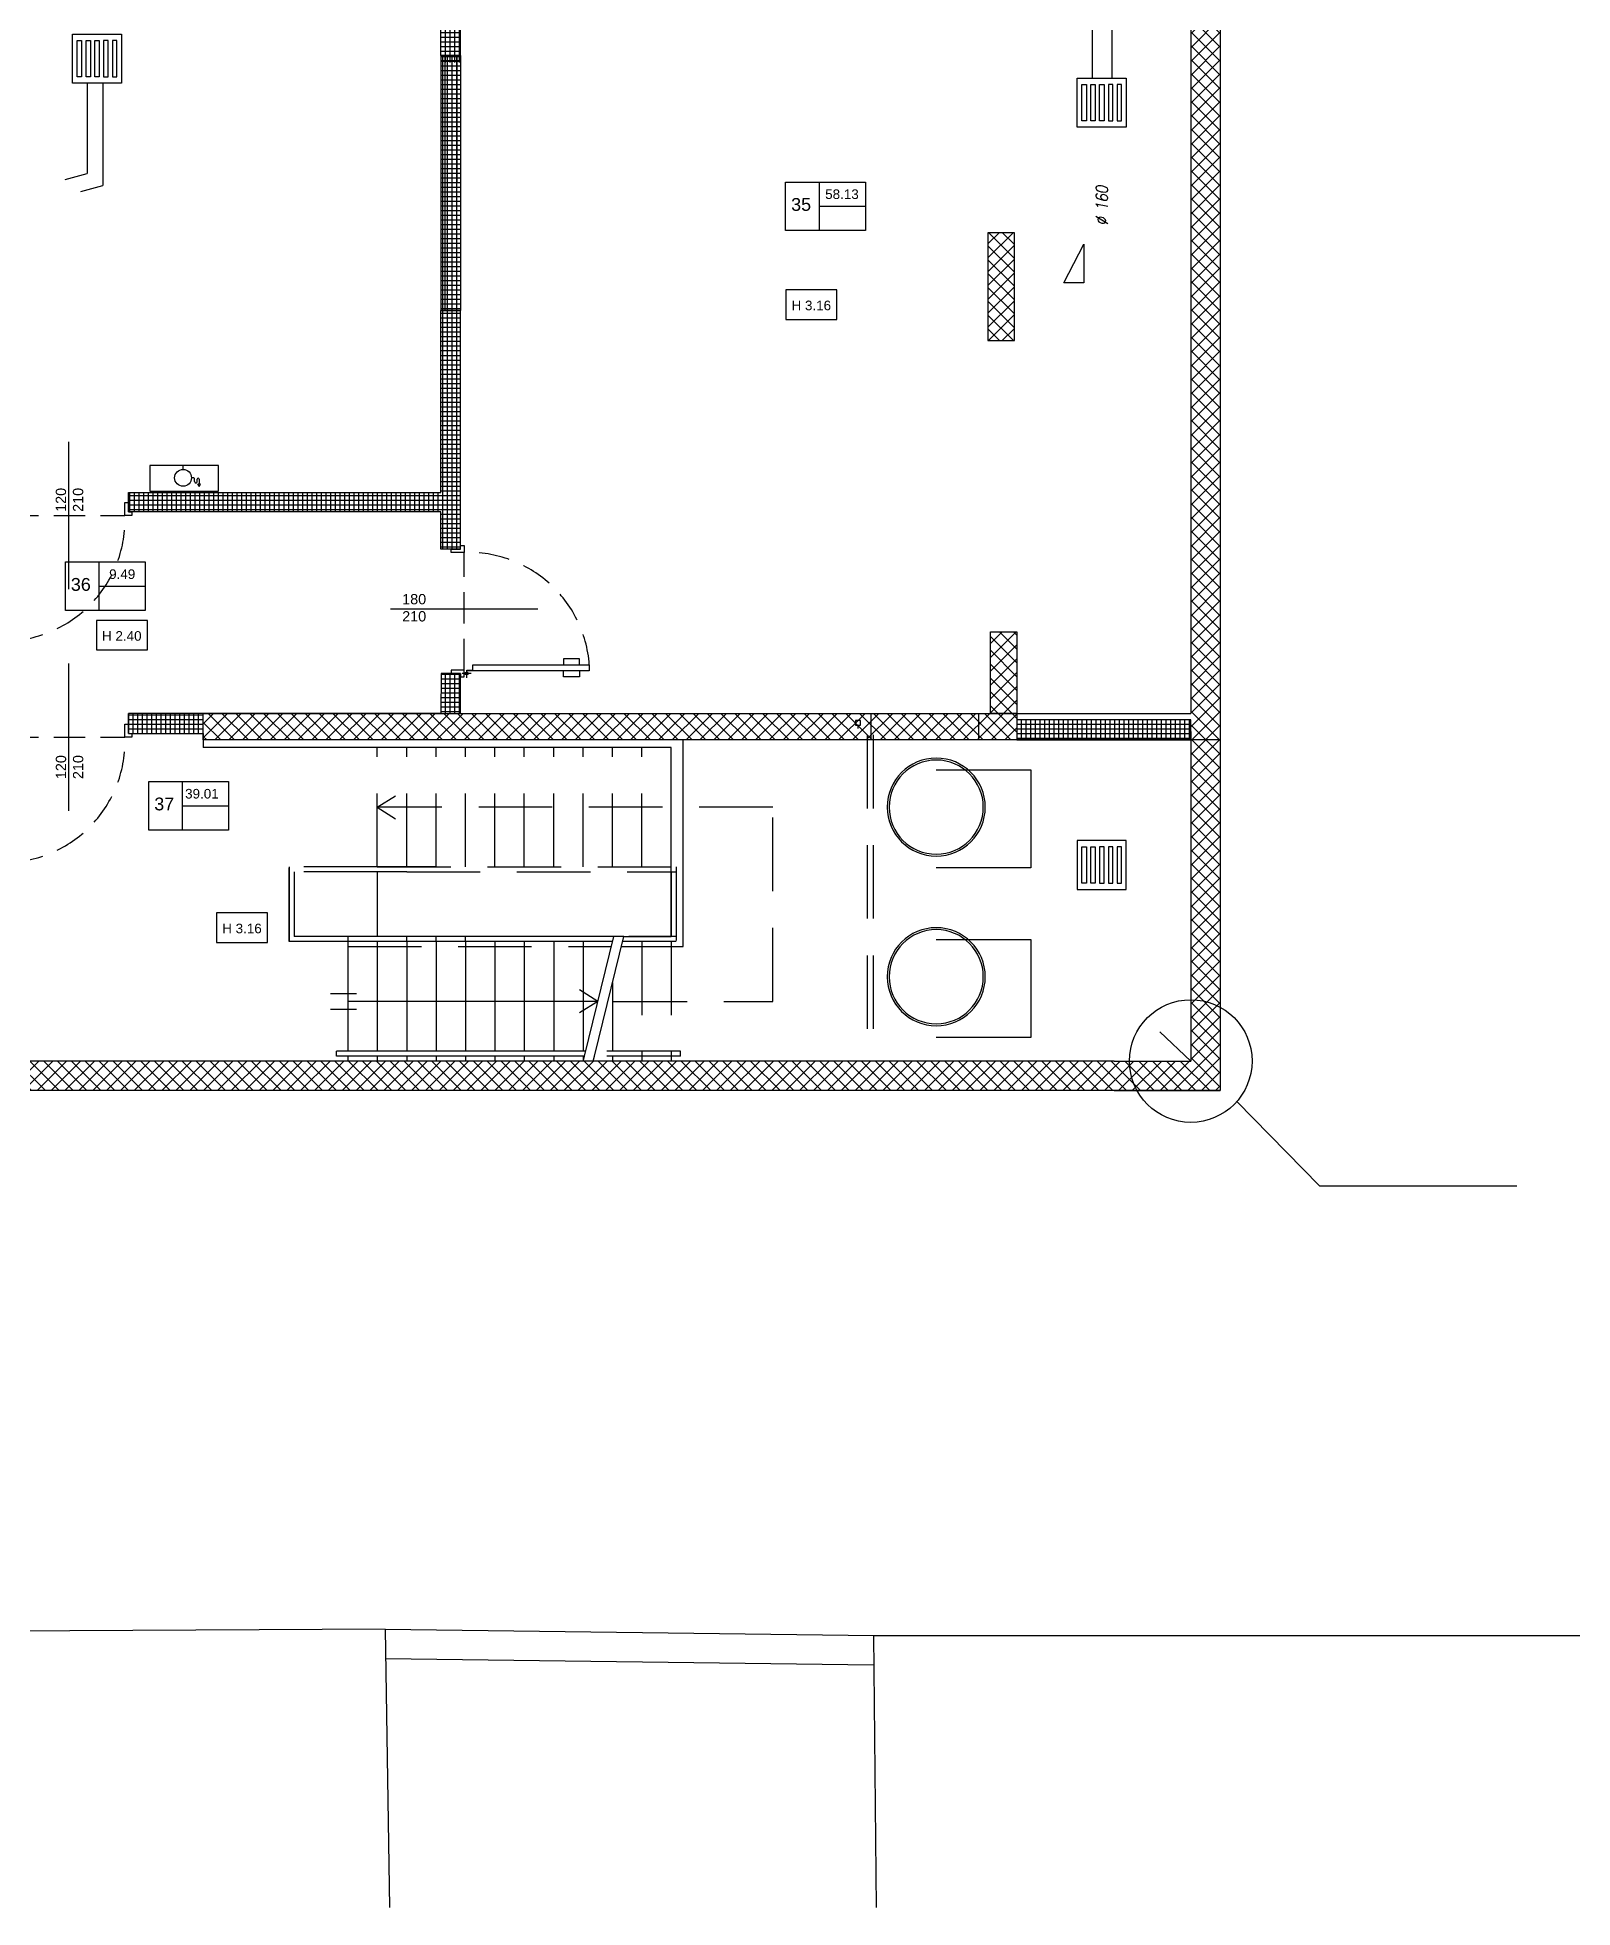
# Model space of a CAD drawing. Header units: millimetres. Extents: x 24747 to 137666, y -34589 to 43444.
# Drawn here: x 116662 to 118228, y 35857 to 37765 of the extents above; entities that cross this region are included whole.
import ezdxf

# ---------------------------------------------------------------- set-up
doc = ezdxf.new("R2010")
doc.units = ezdxf.units.MM
doc.header["$LTSCALE"] = 10
for name, pattern in [('ACAD_ISO02W100', [15, 12, -3]), ('CONTINOUS', [0]), ('DASHDOT', [25.4, 12.7, -6.35, 0, -6.35]), ('HIDDEN', [0.375, 0.25, -0.125]), ('HIDDEN2', [4.7625, 3.175, -1.5875])]:
    doc.linetypes.add(name, pattern=pattern)
doc.layers.add('EPC RETINI PIANO INTERRATO DEFINITIVO', color=4, linetype='Continuous', lineweight=0)
doc.layers.add('X_SCALE', color=1, linetype='Continuous', lineweight=25)
for name, color, linetype in [('Idranti', 8, 'Continuous'), ('MR_MURATURA REI 120', 41, 'Continuous'), ('MR_MURATURA REI 180', 150, 'Continuous'), ('X_LINEE SCARICO', 1, 'Continuous'), ('X_MURI', 3, 'Continuous'), ('X_Numerazione camere', 8, 'Continuous'), ('X_quote serramenti interni', 251, 'CONTINOUS'), ('X_rilievo', 8, 'Continuous'), ('X_Serramenti Int', 1, 'Continuous')]:
    doc.layers.add(name, color=color, linetype=linetype)
doc.styles.add('nomi', font='arial.ttf')
doc.styles.add('testo indicazioni', font='romans.shx', dxfattribs={"width": 0.8, "oblique": 10, "height": 17.5})
pattern_1 = [(45, (157624.513, 6383.593), (-7.0710678, 7.0710678), []), (135, (157624.513, 6383.593), (-7.0710678, -7.0710678), [])]
pattern_2 = [(180, (115279.709, -15009.2183), (-6e-16, -4.7625), []), (270, (115279.709, -15009.2183), (4.7625, -9e-16), [])]
pattern_3 = [(180, (115279.709, -15009.2183), (-6e-16, -4.7625), []), (270, (115279.709, -15009.2183), (4.7625, -9e-16), [])]

# ---------------------------------------------------------------- blocks, each defined once
blk = doc.blocks.new('porta 120 metallica')
blk.add_line((66, 71.6), (66, -78.7))
at = {"linetype": 'ByBlock'}
for p, q in [((-4.4, -6.2), (3.4, -6.2)), ((0.1, -10.8), (0.1, -1.7))]:
    blk.add_line(p, q, dxfattribs=at)
at = {"color": 5, "linetype": 'HIDDEN2'}
blk.add_line((3.5, -3.5), (123.5, -3.5), dxfattribs=at)
at = {"linetype": 'ByBlock'}
for points in [[(-3.5, 0), (-3.5, -3.5), (3.5, -3.5), (3.5, 9.5), (0, 9.5), (0, 0)], [(123.5, -3.5), (123.5, 9.5), (127, 9.5), (127, 0), (130.5, 0), (130.5, -3.5)], [(8.8, -12.3), (8.8, -131.2), (3.5, -131.2), (3.5, -131.2), (2.8, -131.2), (2.8, -6.2), (3.5, -6.2), (3.5, -12.3)]]:
    blk.add_lwpolyline(points, close=True, dxfattribs=at)
for points in [[(2.8, -121.4), (-3.3, -121.4), (-3.3, -105.1), (2.8, -105.1)], [(8.8, -121.4), (14.9, -121.4), (14.9, -105.1), (8.8, -105.1)]]:
    blk.add_lwpolyline(points, dxfattribs=at)
blk.add_circle((0.1, -6.2), 1.51, dxfattribs=at)
at = {"color": 5, "linetype": 'HIDDEN2'}
blk.add_arc((0, -8), 123.6, 274.0732, 2.0664, dxfattribs=at)

msp = doc.modelspace()

# ---------------------------------------------------------------- hatches: boundary and pattern name
at = {"layer": 'EPC RETINI PIANO INTERRATO DEFINITIVO', "ltscale": 0.01}
h = msp.add_hatch(dxfattribs=at)
h.set_pattern_fill('_USER', color=256, scale=10, angle=45, style=0, double=1, pattern_type=0)
h.set_pattern_definition([(45, (115279.709, -15009.218), (-7.0710678, 7.0710678), []), (135, (115279.709, -15009.218), (-7.0710678, -7.0710678), [])])
h.paths.add_polyline_path([(116278.11592, 36690.28742), (116278.11592, 36720.28742), (117838.39699, 36720.28743), (117838.39699, 37932.32526), (118062.23542, 37932.32526), (118062.23542, 39068.33103), (117838.39699, 39068.33103), (117838.39699, 39418.32073), (117868.39699, 39418.32073), (117868.39699, 39098.33103), (118092.23542, 39098.33103), (118092.23542, 37902.32526), (117868.39699, 37902.32526), (117868.39699, 36690.28743)])
at = {"layer": 'EPC RETINI PIANO INTERRATO DEFINITIVO'}
h = msp.add_hatch(dxfattribs=at)
h.set_pattern_fill('_USER', color=256, scale=10, angle=45, style=0, double=1, pattern_type=0)
h.set_pattern_definition(pattern_1)
h.paths.add_polyline_path([(117658.49252, 37565.30598), (117631.49252, 37565.30598), (117631.49252, 37455.30598), (117658.49252, 37455.30598)])
h = msp.add_hatch(dxfattribs=at)
h.set_pattern_fill('_USER', color=256, scale=10, angle=45, style=0, double=1, pattern_type=0)
h.set_pattern_definition(pattern_1)
h.paths.add_polyline_path([(117658.49252, 37565.30598), (117631.49252, 37565.30598), (117631.49252, 37455.30598), (117658.49252, 37455.30598)])
h = msp.add_hatch(dxfattribs=at)
h.set_pattern_fill('_USER', color=256, scale=10, angle=45, style=0, double=1, pattern_type=0)
h.set_pattern_definition([(45, (157624.513, 6383.593), (-7.0710678, 7.0710678), []), (135, (157624.513, 6383.593), (-7.0710678, -7.0710678), [])])
h.paths.add_polyline_path([(117660.99641, 37074.78743), (117633.99252, 37074.78743), (117633.99252, 37074.8036), (116830.85224, 37074.8036), (116830.85224, 37047.8036), (117660.99641, 37047.8036)])
h.paths.add_polyline_path([(117660.99252, 37158.29648), (117633.99252, 37158.29648), (117633.99252, 37074.8036), (117660.99252, 37074.8036)])
at = {"layer": 'MR_MURATURA REI 120'}
h = msp.add_hatch(dxfattribs=at)
h.set_pattern_fill('NET', color=5, scale=1.5, angle=180, style=0)
h.set_pattern_definition([(180, (119749.656, -18358.6615), (-6e-16, -4.7625), []), (270, (119749.656, -18358.6615), (4.7625, -9e-16), [])])
h.paths.add_polyline_path([(117093.48567, 37074.8036), (117073.41384, 37074.8036), (117073.43146, 37115.57767), (117093.48567, 37115.57767)])
h = msp.add_hatch(dxfattribs=at)
h.set_pattern_fill('NET', color=5, scale=1.5, angle=180, style=0)
h.set_pattern_definition([(7e-15, (114140.0397, -17990.684), (6e-16, -4.7625), []), (270, (114140.0397, -17990.684), (-4.7625, -9e-16), [])])
h.paths.add_polyline_path([(116830.85224, 37054.33363), (116830.85224, 37074.8036), (116754.42897, 37074.79201), (116754.42897, 37054.33363)])
at = {"layer": 'MR_MURATURA REI 180'}
h = msp.add_hatch(dxfattribs=at)
h.set_pattern_fill('NET', color=5, scale=1.5, angle=180, style=0)
h.set_pattern_definition([(180, (119749.745, -17513.534), (-6e-16, -4.7625), []), (270, (119749.745, -17513.534), (4.7625, -9e-16), [])])
h.paths.add_polyline_path([(117093.41895, 37738.94972), (117073.4245, 37738.94972), (117073.52967, 37862.24024), (117093.48737, 37862.24024)])
h = msp.add_hatch(dxfattribs=at)
h.set_pattern_fill('NET', color=5, scale=1.5, angle=180, style=0)
h.set_pattern_definition(pattern_3)
h.paths.add_polyline_path([(117077.41384, 37485.91432), (117089.41384, 37485.91432), (117089.46727, 37745.93012), (117077.46727, 37745.92825)])
h.paths.add_polyline_path([(117077.46727, 37745.92825), (117073.41384, 37745.92762), (117073.41384, 37597.32224), (117077.43612, 37594.34507)])
h.paths.add_polyline_path([(117089.41384, 37485.91432), (117093.48567, 37485.91432), (117093.46727, 37745.93074), (117089.46727, 37745.93012)])
h = msp.add_hatch(dxfattribs=at)
h.set_pattern_fill('NET', color=5, scale=1.5, angle=180, style=0)
h.set_pattern_definition(pattern_3)
h.paths.add_polyline_path([(117073.41384, 37485.91432), (117077.41384, 37485.91432), (117077.43612, 37594.34507), (117073.41384, 37597.32224)])
h = msp.add_hatch(dxfattribs=at)
h.set_pattern_fill('NET', color=5, scale=1.5, angle=180, style=0)
h.set_pattern_definition(pattern_2)
h.paths.add_polyline_path([(117093.41895, 37242.57767), (117073.4245, 37242.57767), (117073.52967, 37485.9366), (117093.48737, 37485.93632)])
h = msp.add_hatch(dxfattribs=at)
h.set_pattern_fill('NET', color=5, scale=1.5, angle=180, style=0)
h.set_pattern_definition([(180, (115279.709, -15009.2183), (-6e-16, -4.7625), []), (270, (115279.709, -15009.2183), (4.7625, -9e-16), [])])
h.paths.add_polyline_path([(116754.42897, 37280.4265), (116754.42899, 37300.40568), (117073.41384, 37300.34236), (117073.41384, 37280.38906)])
h = msp.add_hatch(dxfattribs=at)
h.set_pattern_fill('NET', color=5, scale=1.5, angle=180, style=0)
h.set_pattern_definition(pattern_2)
h.paths.add_polyline_path([(117838.39699, 37047.8036), (117838.39699, 37068.27356), (117660.99641, 37068.26198), (117660.99641, 37047.8036)])

# ---------------------------------------------------------------- linework, layer by layer
at = {"layer": 'Idranti'}
for p, q in [((116846.26175, 37327.73413, 0), (116776.26175, 37327.73413, 0)), ((116776.26175, 37327.73413, 0), (116776.26175, 37301.73413, 0)), ((116846.26175, 37327.73413, 0), (116776.26175, 37327.73413, 0)), ((116776.26175, 37327.73413, 0), (116776.26175, 37301.73413, 0)), ((116810.27516, 37323.86797, 0), (116810.27516, 37327.73413, 0)), ((116846.26175, 37301.73413, 0), (116846.26175, 37327.73413, 0)), ((116846.26175, 37301.73413, 0), (116846.26175, 37327.73413, 0)), ((116776.26175, 37301.73413, 0), (116846.26175, 37301.73413, 0)), ((116820.83496, 37315.27553, 0), (116818.86761, 37315.27553, 0)), ((116822.08067, 37311.32767, 0), (116822.08067, 37313.93265, 0)), ((116824.57507, 37311.27007, 0), (116824.57507, 37313.87319, 0)), ((116826.75166, 37306.49943, 0), (116825.49504, 37308.60246, 0)), ((116828.00827, 37308.60246, 0), (116825.49504, 37308.60246, 0)), ((116826.75166, 37313.87319, 0), (116826.75166, 37308.60246, 0)), ((116826.75166, 37306.49943, 0), (116828.00827, 37308.60246, 0))]:
    msp.add_line(p, q, dxfattribs=at)
msp.add_circle((116810.27516, 37315.27553, 0), 8.59245, dxfattribs=at)
for centre, radius, start, end in [((116820.83496, 37314.02631, 0), 1.24922, 355.7003626, 90), ((116823.32637, 37311.23401, 0), 1.24922, 175.7003626, 1.65414915), ((116825.66336, 37313.87319, 0), 1.0883, 0, 180)]:
    msp.add_arc(centre, radius, start, end, dxfattribs=at)
at = {"layer": 'MR_MURATURA REI 120', "elevation": 0}
msp.add_lwpolyline([(116830.85224, 37054.33363), (116830.85224, 37054.33363), (116830.85224, 37074.8036), (116754.42897, 37074.79201), (116754.42897, 37054.33363), (116830.85224, 37054.33363)], dxfattribs=at)
at = {"layer": 'MR_MURATURA REI 180', "color": 5}
msp.add_line((117838.62416, 37047.8036, 0), (117661.21969, 37047.8036, 0), dxfattribs=at)
at = {"layer": 'X_LINEE SCARICO', "linetype": 'ACAD_ISO02W100', "ltscale": 4}
for p, q in [((117737.85336, 38786.82173, 0), (117737.85336, 37722.89168, 0)), ((117757.85336, 38786.82173, 0), (117757.85336, 37722.89168, 0)), ((116712.50466, 37717.78515, 0), (116712.50466, 37625.64327, 0)), ((116728.50466, 37717.78515, 0), (116728.50466, 37613.47732, 0)), ((116111.93144, 37459.05231), (116712.50466, 37625.64327, 0)), ((116127.93144, 37446.88635), (116728.50466, 37613.47732, 0)), ((117708.85247, 37514.06973, 0), (117729.18505, 37553.72068, 0)), ((117729.18505, 37553.72068, 0), (117729.18505, 37514.06973, 0)), ((117729.18505, 37514.06973, 0), (117708.85247, 37514.06973, 0))]:
    msp.add_line(p, q, dxfattribs=at)
at = {"layer": 'X_LINEE SCARICO', "linetype": 'ACAD_ISO02W100', "ltscale": 4, "elevation": 0}
for points in [[(116747.50466, 37717.78515), (116697.50466, 37717.78515), (116697.50466, 37767.78515), (116747.50466, 37767.78515)], [(116706.75466, 37724.28515), (116702.25466, 37724.28515), (116702.25466, 37761.28515), (116706.75466, 37761.28515)], [(116715.75466, 37724.28515), (116711.25466, 37724.28515), (116711.25466, 37761.28515), (116715.75466, 37761.28515)], [(116724.75466, 37724.28515), (116720.25466, 37724.28515), (116720.25466, 37761.28515), (116724.75466, 37761.28515)], [(116729.25466, 37724.28515), (116733.75466, 37724.28515), (116733.75466, 37761.28515), (116729.25466, 37761.28515)], [(116738.25466, 37724.28515), (116742.75466, 37724.28515), (116742.75466, 37761.28515), (116738.25466, 37761.28515)], [(117772.63226, 37672.89168), (117722.63226, 37672.89168), (117722.63226, 37722.89168), (117772.63226, 37722.89168)], [(117772.63226, 37672.89168), (117722.63226, 37672.89168), (117722.63226, 37722.89168), (117772.63226, 37722.89168)], [(117731.88226, 37679.39168), (117727.38226, 37679.39168), (117727.38226, 37716.39168), (117731.88226, 37716.39168)], [(117731.88226, 37679.39168), (117727.38226, 37679.39168), (117727.38226, 37716.39168), (117731.88226, 37716.39168)], [(117740.88226, 37679.39168), (117736.38226, 37679.39168), (117736.38226, 37716.39168), (117740.88226, 37716.39168)], [(117740.88226, 37679.39168), (117736.38226, 37679.39168), (117736.38226, 37716.39168), (117740.88226, 37716.39168)], [(117749.88226, 37679.39168), (117745.38226, 37679.39168), (117745.38226, 37716.39168), (117749.88226, 37716.39168)], [(117749.88226, 37679.39168), (117745.38226, 37679.39168), (117745.38226, 37716.39168), (117749.88226, 37716.39168)], [(117754.38226, 37679.39168), (117758.88226, 37679.39168), (117758.88226, 37716.39168), (117754.38226, 37716.39168)], [(117754.38226, 37679.39168), (117758.88226, 37679.39168), (117758.88226, 37716.39168), (117754.38226, 37716.39168)], [(117763.38226, 37679.39168), (117767.88226, 37679.39168), (117767.88226, 37716.39168), (117763.38226, 37716.39168)], [(117763.38226, 37679.39168), (117767.88226, 37679.39168), (117767.88226, 37716.39168), (117763.38226, 37716.39168)], [(117722.63226, 36895.22322), (117772.63226, 36895.22322), (117772.63226, 36945.22322), (117722.63226, 36945.22322)], [(117731.88226, 36901.72322), (117727.38226, 36901.72322), (117727.38226, 36938.72322), (117731.88226, 36938.72322)], [(117740.88226, 36901.72322), (117736.38226, 36901.72322), (117736.38226, 36938.72322), (117740.88226, 36938.72322)], [(117745.38226, 36901.72322), (117749.88226, 36901.72322), (117749.88226, 36938.72322), (117745.38226, 36938.72322)], [(117754.38226, 36901.72322), (117758.88226, 36901.72322), (117758.88226, 36938.72322), (117754.38226, 36938.72322)], [(117763.38226, 36901.72322), (117767.88226, 36901.72322), (117767.88226, 36938.72322), (117763.38226, 36938.72322)]]:
    msp.add_lwpolyline(points, close=True, dxfattribs=at)
at = {"layer": 'X_MURI'}
for p, q in [((117838.39699, 37932.32526, 0), (117838.39699, 37074.78641, 0)), ((117868.39699, 37902.32526, 0), (117868.39699, 37047.8036, 0)), ((117073.41384, 37745.92762, 0), (117073.41384, 37485.91432, 0)), ((117073.46727, 37745.93074, 0), (117093.46727, 37745.93074, 0)), ((117077.46727, 37745.93074, 0), (117077.41384, 37485.91432, 0)), ((117089.46727, 37745.93074, 0), (117089.41384, 37485.91432, 0)), ((117093.46727, 37745.93074, 0), (117093.48567, 37485.91432, 0)), ((117073.41384, 37485.91432, 0), (117093.41384, 37485.91432, 0)), ((117637.49252, 37158.29648), (117657.49252, 37158.29648)), ((117628.49252, 37047.8036, 0), (117320.37756, 37047.8036, 0)), ((117657.49252, 37047.8036, 0), (117320.37756, 37047.8036, 0)), ((117838.39699, 36720.28743), (117806.74187, 36750.19942)), ((117628.49252, 36720.28742, 0), (116278.11592, 36720.28742, 0)), ((117658.49252, 36690.28742, 0), (115513.02238, 36690.28742, 0)), ((117885.50897, 36679.12346), (117969.7855, 36592.96653)), ((117969.7855, 36592.96653), (118171.21343, 36592.96653))]:
    msp.add_line(p, q, dxfattribs=at)
at = {"layer": 'X_MURI', "ltscale": 4}
for p, q in [((117073.41384, 37745.92762, 0), (117073.41384, 37862.23808)), ((117093.4566, 37745.93074, 0), (117093.4566, 37862.24138, 0)), ((117838.39699, 37754.28191, 0), (117838.39699, 37080.28743, 0)), ((117838.39699, 37754.28191), (117838.39699, 37080.28743)), ((117073.41384, 37300.27245, 0), (117073.41384, 37485.91432, 0)), ((117093.48567, 37242.57767, 0), (117093.48567, 37485.91432, 0)), ((117073.41384, 37242.57767, 0), (117073.41384, 37280.42428, 0)), ((117838.39699, 37056.52073), (117838.39699, 36900.2877)), ((117838.39699, 36900.2877), (117838.39699, 36720.28743)), ((117868.39699, 36870.28775), (117868.39699, 36690.28743)), ((117760.28695, 36720.28743, 0), (117838.39699, 36720.28743)), ((117760.28793, 36690.28743, 0), (117868.39699, 36690.28743))]:
    msp.add_line(p, q, dxfattribs=at)
at = {"layer": 'X_MURI', "ltscale": 4, "extrusion": (0, 0, -1)}
msp.add_line((117093.46727, 37745.93074, 0), (117073.41384, 37745.92762, 0), dxfattribs=at)
at = {"layer": 'X_MURI', "ltscale": 2}
for p, q in [((117093.48567, 37485.91432, 0), (117073.41384, 37485.91432, 0)), ((117016.4059, 36140.78602, 0), (117020.93745, 35856.65446, 0)), ((117514.9378, 36134.21575, 0), (119266.64193, 36134.21575, 0))]:
    msp.add_line(p, q, dxfattribs=at)
at = {"layer": 'X_MURI', "ltscale": 30}
for p, q in [((116754.42897, 37280.4265, 0), (116754.42899, 37300.40568, 0)), ((116754.42899, 37300.40568, 0), (117073.41384, 37300.27245, 0)), ((117073.41384, 37280.42428, 0), (116754.42897, 37280.4265, 0)), ((116830.85224, 37047.8036, 0), (116830.85225, 37074.79217, 0)), ((116830.85225, 37074.79217, 0), (117838.39699, 37074.78641, 0)), ((117838.39699, 37068.27356, 0), (117660.9933, 37068.26198, 0)), ((117628.49252, 37047.8036, 0), (116830.85224, 37047.8036, 0)), ((117308.42846, 37040.28743, 0), (116830.85224, 37040.28743, 0)), ((117868.39699, 37047.8036, 0), (117658.49252, 37047.8036, 0)), ((117493.49211, 36720.28743, 0), (116293.00885, 36720.2874, 0)), ((117760.28695, 36720.28743, 0), (117493.49211, 36720.28743, 0)), ((117493.49211, 36690.28743, 0), (115513.02237, 36690.28743, 0)), ((117760.28793, 36690.28743, 0), (117493.49211, 36690.28743, 0))]:
    msp.add_line(p, q, dxfattribs=at)
at = {"layer": 'X_MURI', "ltscale": 10}
for p, q in [((117093.48567, 37242.57767, 0), (117073.41384, 37242.57767, 0)), ((117073.43151, 37115.68438, 0), (117073.41384, 37074.8036, 0))]:
    msp.add_line(p, q, dxfattribs=at)
at = {"layer": 'X_MURI', "color": 253}
for p, q in [((117511.82212, 37074.78828, 0), (117511.8221, 37047.8036, 0)), ((117511.8221, 37071.28743, 0), (117511.8221, 37047.8036, 0)), ((117621.82212, 37074.78765, 0), (117621.8221, 37047.8036, 0)), ((117621.8221, 37071.28743, 0), (117621.8221, 37047.8036, 0))]:
    msp.add_line(p, q, dxfattribs=at)
at = {"layer": 'X_MURI', "elevation": 0}
for points in [[(117868.39699, 37902.32526), (117868.39699, 36690.28743), (116885.04607, 36690.28743)], [(116754.42897, 37054.33363), (116830.85224, 37054.33363), (116830.85224, 37040.28743)], [(117838.39699, 37047.8036), (117838.39699, 37047.8036), (117838.39699, 37068.27356), (117660.99641, 37068.26198), (117660.99641, 37047.8036), (117838.39699, 37047.8036)]]:
    msp.add_lwpolyline(points, dxfattribs=at)
at = {"layer": 'X_MURI', "ltscale": 4, "elevation": 0}
msp.add_lwpolyline([(117658.49252, 37565.30598), (117631.49252, 37565.30598), (117631.49252, 37455.30598), (117658.49252, 37455.30598)], close=True, dxfattribs=at)
msp.add_lwpolyline([(117658.49252, 37565.30598), (117631.49252, 37565.30598), (117631.49252, 37455.30598), (117658.49252, 37455.30598)], close=True, dxfattribs=at)
at = {"layer": 'X_MURI', "ltscale": 30, "elevation": 0}
for points in [[(117633.99252, 37158.29648), (117660.99252, 37158.29648), (117660.99252, 37074.78743), (117633.99252, 37074.78743)], [(116830.85225, 37074.79217), (117660.99274, 37074.78743), (117660.99641, 37047.8036), (116830.85224, 37047.8036)]]:
    msp.add_lwpolyline(points, close=True, dxfattribs=at)
at = {"layer": 'X_MURI', "ltscale": 10, "elevation": 0}
msp.add_lwpolyline([(117093.48567, 37074.8036), (117093.48567, 37074.8036), (117093.48567, 37115.57767), (117073.43146, 37115.57767)], dxfattribs=at)
at = {"layer": 'X_MURI', "ltscale": 4, "elevation": 0}
msp.add_lwpolyline([(117073.98483, 37074.79282), (116754.42897, 37074.79197), (116754.42897, 37054.33363)], dxfattribs=at)
at = {"layer": 'X_MURI', "ltscale": 30, "elevation": 0}
for points in [[(117257.49705, 36837.19963), (117320.37756, 36837.19971), (117320.37756, 37047.8036)], [(117257.49705, 36837.19963), (117320.37756, 36837.19971), (117320.37756, 37047.8036)], [(117259.95514, 36847.19957), (117308.42846, 36847.19918), (117308.42846, 37040.28743)], [(117259.95514, 36847.19957), (117308.42846, 36847.19918), (117308.42846, 37040.28743)]]:
    msp.add_lwpolyline(points, dxfattribs=at)
at = {"layer": 'X_MURI', "ltscale": 2, "elevation": 0}
for points in [[(117016.4059, 36140.78602), (116179.38928, 36136.17825), (116183.84733, 35856.65446)], [(117514.9378, 36134.21575), (119266.64193, 36134.21575), (119270.53894, 35856.65446)], [(117517.60188, 35856.65446), (117514.9378, 36134.21575)]]:
    msp.add_lwpolyline(points, dxfattribs=at)
at = {"layer": 'X_MURI'}
msp.add_circle((117838.39699, 36720.28743), 62.56206, dxfattribs=at)
at = {"layer": 'X_Numerazione camere'}
for p, q in [((117459.25673, 37617.017, 0), (117459.25673, 37567.47606, 0)), ((117459.25673, 37617.017, 0), (117459.25673, 37567.47606, 0)), ((117459.25673, 37592.24653, 0), (117506.41943, 37592.24653, 0)), ((117459.25673, 37592.24653, 0), (117506.41943, 37592.24653, 0)), ((116724.36379, 37229.38499), (116724.36379, 37179.84406)), ((116724.36379, 37229.38499), (116724.36379, 37179.84406)), ((116724.36379, 37204.61453), (116771.52649, 37204.61453)), ((116724.36379, 37204.61453), (116771.52649, 37204.61453)), ((116809.50215, 37005.40158), (116809.50215, 36955.86064)), ((116809.50215, 37005.40158), (116809.50215, 36955.86064)), ((116809.50215, 36980.63111), (116856.66485, 36980.63111)), ((116809.50215, 36980.63111), (116856.66485, 36980.63111))]:
    msp.add_line(p, q, dxfattribs=at)
at = {"layer": 'X_Numerazione camere', "elevation": 0}
for points in [[(117425.04413, 37617.017), (117506.41943, 37617.017), (117506.41943, 37567.47606), (117425.04413, 37567.47606)], [(117425.04413, 37617.017), (117506.41943, 37617.017), (117506.41943, 37567.47606), (117425.04413, 37567.47606)], [(117425.36583, 37476.91143), (117477.33261, 37476.91143), (117477.33261, 37506.91143), (117425.36583, 37506.91143)]]:
    msp.add_lwpolyline(points, close=True, dxfattribs=at)
at = {"layer": 'X_Numerazione camere'}
for points in [[(116690.15119, 37229.38499), (116771.52649, 37229.38499), (116771.52649, 37179.84406), (116690.15119, 37179.84406)], [(116690.15119, 37229.38499), (116771.52649, 37229.38499), (116771.52649, 37179.84406), (116690.15119, 37179.84406)], [(116721.89079, 37139.74495), (116773.85756, 37139.74495), (116773.85756, 37169.74495), (116721.89079, 37169.74495)], [(116775.28955, 37005.40158), (116856.66485, 37005.40158), (116856.66485, 36955.86064), (116775.28955, 36955.86064)], [(116775.28955, 37005.40158), (116856.66485, 37005.40158), (116856.66485, 36955.86064), (116775.28955, 36955.86064)], [(116844.49529, 36841.30746), (116896.46206, 36841.30746), (116896.46206, 36871.30746), (116844.49529, 36871.30746)]]:
    msp.add_lwpolyline(points, close=True, dxfattribs=at)
at = {"layer": 'X_rilievo'}
for p, q in [((117016.4059, 36140.78602, 0), (117514.9378, 36134.21575, 0)), ((117016.88451, 36110.77711, 0), (117514.54246, 36104.21836, 0))]:
    msp.add_line(p, q, dxfattribs=at)
at = {"layer": 'X_SCALE', "linetype": 'HIDDEN', "ltscale": 30}
for p, q in [((117508.35812, 37053.0369, 0), (117508.36916, 36720.28612, 0)), ((117508.35812, 37053.0369, 0), (117508.36916, 36720.28612, 0)), ((117514.35812, 37053.0369, 0), (117514.36916, 36720.28631, 0)), ((117514.35812, 37053.0369, 0), (117514.36916, 36720.28631, 0)), ((117008.4285, 36918.23136, 0), (117008.42948, 37040.17736, 0)), ((117008.4285, 36918.23136, 0), (117008.42948, 37040.17736, 0)), ((117038.4285, 36918.23112, 0), (117038.42948, 37040.17712, 0)), ((117038.4285, 36918.23112, 0), (117038.42948, 37040.17712, 0)), ((117068.4285, 36918.23087, 0), (117068.42948, 37040.17687, 0)), ((117068.4285, 36918.23087, 0), (117068.42948, 37040.17687, 0)), ((117098.4285, 36918.23063, 0), (117098.42948, 37040.17664, 0)), ((117098.4285, 36918.23063, 0), (117098.42948, 37040.17664, 0)), ((117128.4285, 36918.2304, 0), (117128.42948, 37040.1764, 0)), ((117128.4285, 36918.2304, 0), (117128.42948, 37040.1764, 0)), ((117158.4285, 36918.23016, 0), (117158.42948, 37040.17616, 0)), ((117158.4285, 36918.23016, 0), (117158.42948, 37040.17616, 0)), ((117188.4285, 36918.22992, 0), (117188.42948, 37040.17592, 0)), ((117188.4285, 36918.22992, 0), (117188.42948, 37040.17592, 0)), ((117218.4285, 36918.22968, 0), (117218.42948, 37040.17568, 0)), ((117218.4285, 36918.22968, 0), (117218.42948, 37040.17568, 0)), ((117248.4285, 36918.22944, 0), (117248.42948, 37040.17544, 0)), ((117248.4285, 36918.22944, 0), (117248.42948, 37040.17544, 0)), ((117278.4285, 36918.2292, 0), (117278.42948, 37040.1752, 0)), ((117278.4285, 36918.2292, 0), (117278.42948, 37040.1752, 0)), ((117308.4285, 36918.22896, 0), (117308.42948, 37040.17496, 0)), ((117308.4285, 36918.22896, 0), (117308.42948, 37040.17496, 0)), ((116918.57519, 36842.20185, 0), (116918.57519, 36918.23139, 0)), ((117008.4285, 36918.23139, 0), (116918.57519, 36918.23139, 0)), ((116918.57519, 36918.23139, 0), (116918.57519, 36842.20185, 0)), ((116918.57519, 36842.20185, 0), (116918.57519, 36918.23139, 0)), ((117008.4285, 36918.23139, 0), (116918.57519, 36918.23139, 0)), ((116918.57519, 36918.23139, 0), (116918.57519, 36842.20185, 0)), ((117068.4285, 36918.23373, 0), (117008.42725, 36918.22593, 0)), ((117068.4285, 36918.23373, 0), (117008.42725, 36918.22593, 0)), ((117008.4285, 36918.23139, 0), (117313.42903, 36918.22892, 0)), ((117008.4285, 36918.23139, 0), (117313.42903, 36918.22892, 0)), ((117008.4285, 36918.23139, 0), (117313.42903, 36918.22892, 0)), ((117008.4285, 36918.23139, 0), (117313.42903, 36918.22892, 0)), ((117313.42903, 36918.22891, 0), (117313.42842, 36842.19918, 0)), ((117313.42903, 36918.22891, 0), (117313.42842, 36842.19918, 0)), ((117008.4285, 36913.23112, 0), (116918.57519, 36913.23112, 0)), ((117008.4285, 36913.23112, 0), (116918.57519, 36913.23112, 0)), ((116923.57519, 36913.23112, 0), (116923.57519, 36847.20185, 0)), ((116923.57519, 36913.23112, 0), (116923.57519, 36847.20185, 0)), ((117008.4285, 36913.23112, 0), (117008.42797, 36847.2016, 0)), ((117008.4285, 36913.23112, 0), (117008.42797, 36847.2016, 0)), ((117038.42846, 36913.23115, 0), (117008.4285, 36913.23112, 0)), ((117038.42846, 36913.23115, 0), (117008.4285, 36913.23112, 0)), ((117038.42846, 36913.23115, 0), (117313.42899, 36913.22892, 0)), ((117038.42846, 36913.23115, 0), (117313.42899, 36913.22892, 0)), ((117308.42899, 36913.22895, 0), (117308.42846, 36847.19922, 0)), ((117308.42899, 36913.22895, 0), (117308.42846, 36847.19922, 0)), ((116978.42842, 36842.20185, 0), (116918.57519, 36842.20185, 0)), ((116978.42842, 36842.20185, 0), (116918.57519, 36842.20185, 0)), ((116978.42846, 36847.20185, 0), (116923.57519, 36847.20185, 0)), ((116978.42846, 36847.20185, 0), (116923.57519, 36847.20185, 0)), ((117313.42842, 36842.19918, 0), (117258.7261, 36842.19962, 0)), ((117313.42842, 36842.19918, 0), (117258.7261, 36842.19962, 0)), ((117313.42846, 36847.19918, 0), (117264.95514, 36847.19957, 0)), ((117313.42846, 36847.19918, 0), (117264.95514, 36847.19957, 0)), ((117278.42842, 36842.19942, 0), (117278.42745, 36720.14428, 0)), ((117278.42842, 36842.19942, 0), (117278.42745, 36720.14428, 0)), ((117308.42842, 36842.19918, 0), (117308.42745, 36720.14123, 0)), ((117308.42842, 36842.19918, 0), (117308.42745, 36720.14123, 0)), ((117248.42809, 36800.3055, 0), (117248.42753, 36730.27842, 0)), ((117248.42809, 36800.3055, 0), (117248.42753, 36730.27842, 0)), ((117317.66769, 36730.27828, 0), (117231.21479, 36730.27876, 0)), ((117317.66769, 36730.27828, 0), (117231.21479, 36730.27876, 0)), ((117317.66769, 36725.27828, 0), (117317.66769, 36730.27828, 0)), ((117317.66769, 36725.27828, 0), (117317.66769, 36730.27828, 0)), ((117317.66769, 36725.27828, 0), (117229.98574, 36725.27876, 0)), ((117317.66769, 36725.27828, 0), (117229.98574, 36725.27876, 0)), ((117248.42749, 36725.27876, 0), (117248.42745, 36720.2658, 0)), ((117248.42749, 36725.27876, 0), (117248.42745, 36720.2658, 0)), ((117248.42749, 36725.27841, 0), (117248.42745, 36720.14734, 0)), ((117248.42749, 36725.27841, 0), (117248.42745, 36720.14734, 0))]:
    msp.add_line(p, q, dxfattribs=at)
at = {"layer": 'X_SCALE', "ltscale": 0.5}
for p, q in [((116978.42842, 36842.20181, 0), (116978.42753, 36730.27921, 0)), ((116978.42842, 36842.20181, 0), (116978.42753, 36730.27921, 0)), ((116978.42846, 36847.20185, 0), (116978.42842, 36842.20185, 0)), ((116978.42846, 36847.20185, 0), (116978.42842, 36842.20185, 0)), ((117248.42843, 36842.19966, 0), (116978.42842, 36842.20185, 0)), ((117248.42843, 36842.19966, 0), (116978.42842, 36842.20185, 0)), ((117259.95514, 36847.19957, 0), (116978.42846, 36847.20185, 0)), ((117259.95514, 36847.19957, 0), (116978.42846, 36847.20185, 0)), ((117008.42842, 36842.07136, 0), (117008.42753, 36730.27912, 0)), ((117008.42842, 36842.07136, 0), (117008.42753, 36730.27912, 0)), ((117038.42842, 36842.20133, 0), (117038.42753, 36730.27903, 0)), ((117038.42842, 36842.20133, 0), (117038.42753, 36730.27903, 0)), ((117068.42842, 36842.20109, 0), (117068.42753, 36730.27894, 0)), ((117068.42842, 36842.20109, 0), (117068.42753, 36730.27894, 0)), ((117098.42842, 36842.20085, 0), (117098.42753, 36730.27886, 0)), ((117098.42842, 36842.20085, 0), (117098.42753, 36730.27886, 0)), ((117128.42842, 36842.20061, 0), (117128.42753, 36730.27877, 0)), ((117128.42842, 36842.20061, 0), (117128.42753, 36730.27877, 0)), ((117158.42842, 36842.20037, 0), (117158.42753, 36730.27868, 0)), ((117158.42842, 36842.20037, 0), (117158.42753, 36730.27868, 0)), ((117188.42842, 36842.20016, 0), (117188.42753, 36730.27859, 0)), ((117188.42842, 36842.20016, 0), (117188.42753, 36730.27859, 0)), ((117218.42842, 36842.19989, 0), (117218.42753, 36730.27851, 0)), ((117218.42842, 36842.19989, 0), (117218.42753, 36730.27851, 0)), ((116960.7635, 36789.10046), (116987.28284, 36789.10046)), ((116960.7635, 36789.10046, 0), (116987.28284, 36789.10046, 0)), ((116960.76337, 36773.25956), (116987.28272, 36773.25914)), ((116960.76337, 36773.25956, 0), (116987.28272, 36773.25914, 0)), ((117130.884, 36730.27876, 0), (116966.89666, 36730.27924, 0)), ((116966.89666, 36725.27924, 0), (116966.89666, 36730.27924, 0)), ((117130.884, 36730.27876, 0), (116966.89666, 36730.27924, 0)), ((116966.89666, 36725.27924, 0), (116966.89666, 36730.27924, 0)), ((117220.91711, 36730.27876, 0), (117130.884, 36730.27876, 0)), ((117220.91711, 36730.27876, 0), (117130.884, 36730.27876, 0)), ((117129.65495, 36725.27876, 0), (116966.89666, 36725.27924, 0)), ((117129.65495, 36725.27876, 0), (116966.89666, 36725.27924, 0)), ((116978.42732, 36725.279, 0), (116978.42728, 36720.28767, 0)), ((116978.42732, 36725.279, 0), (116978.42728, 36720.28767, 0)), ((116978.42749, 36725.27921, 0), (116978.42745, 36720.15794, 0)), ((116978.42749, 36725.27921, 0), (116978.42745, 36720.15794, 0)), ((116978.42749, 36725.279, 0), (116978.42745, 36720.28767, 0)), ((116978.42749, 36725.279, 0), (116978.42745, 36720.28767, 0)), ((116978.42749, 36725.27876, 0), (116978.42745, 36720.29049, 0)), ((116978.42749, 36725.27876, 0), (116978.42745, 36720.29049, 0)), ((117008.42749, 36725.27912, 0), (117008.42745, 36720.02749, 0)), ((117008.42749, 36725.27912, 0), (117008.42745, 36720.02749, 0)), ((117008.42749, 36725.27876, 0), (117008.42745, 36720.28743, 0)), ((117008.42749, 36725.27876, 0), (117008.42745, 36720.28743, 0)), ((117038.42749, 36725.27903, 0), (117038.42745, 36720.15746, 0)), ((117038.42749, 36725.27903, 0), (117038.42745, 36720.15746, 0)), ((117038.42749, 36725.27876, 0), (117038.42745, 36720.28719, 0)), ((117038.42749, 36725.27876, 0), (117038.42745, 36720.28719, 0)), ((117068.42749, 36725.27894, 0), (117068.42745, 36720.15722, 0)), ((117068.42749, 36725.27894, 0), (117068.42745, 36720.15722, 0)), ((117068.42749, 36725.27876, 0), (117068.42745, 36720.28413, 0)), ((117068.42749, 36725.27876, 0), (117068.42745, 36720.28413, 0)), ((117098.42749, 36725.27885, 0), (117098.42745, 36720.15698, 0)), ((117098.42749, 36725.27885, 0), (117098.42745, 36720.15698, 0)), ((117098.42749, 36725.27876, 0), (117098.42745, 36720.28108, 0)), ((117098.42749, 36725.27876, 0), (117098.42745, 36720.28108, 0)), ((117128.42749, 36725.27877, 0), (117128.42745, 36720.15674, 0)), ((117128.42749, 36725.27877, 0), (117128.42745, 36720.15674, 0)), ((117128.42749, 36725.27876, 0), (117128.42745, 36720.28413, 0)), ((117128.42749, 36725.27876, 0), (117128.42745, 36720.28413, 0)), ((117219.68806, 36725.27876, 0), (117129.65495, 36725.27876, 0)), ((117219.68806, 36725.27876, 0), (117129.65495, 36725.27876, 0)), ((117158.42749, 36725.27876, 0), (117158.42745, 36720.28413, 0)), ((117158.42749, 36725.27876, 0), (117158.42745, 36720.28413, 0)), ((117158.42749, 36725.27868, 0), (117158.42745, 36720.1565, 0)), ((117158.42749, 36725.27868, 0), (117158.42745, 36720.1565, 0)), ((117188.42749, 36725.27859, 0), (117188.42745, 36720.15345, 0)), ((117188.42749, 36725.27859, 0), (117188.42745, 36720.15345, 0)), ((117188.42749, 36725.27876, 0), (117188.42747, 36722.33549, 0)), ((117188.42749, 36725.27876, 0), (117188.42747, 36722.33549, 0)), ((117218.42749, 36725.27876, 0), (117218.42745, 36720.26886, 0)), ((117218.42749, 36725.27876, 0), (117218.42745, 36720.26886, 0)), ((117218.42749, 36725.2785, 0), (117218.42745, 36720.15039, 0)), ((117218.42749, 36725.2785, 0), (117218.42745, 36720.15039, 0))]:
    msp.add_line(p, q, dxfattribs=at)
at = {"layer": 'X_SCALE', "linetype": 'HIDDEN', "ltscale": 30, "elevation": 0}
for points in [[(117008.428, 36979.20254), (117027.00764, 36990.92134)], [(117008.428, 36979.20254), (117027.00764, 36990.92134)], [(117008.428, 36979.20254), (117027.00764, 36967.48374)], [(117008.428, 36979.20254), (117027.00764, 36967.48374)], [(117249.51553, 36781.17286), (117411.86823, 36781.17286), (117411.86823, 36979.20464), (117008.43171, 36979.20464)], [(117249.51553, 36781.17286), (117411.86823, 36781.17286), (117411.86823, 36979.20464), (117008.43171, 36979.20464)], [(116978.42838, 36837.20183), (117247.19938, 36837.19969)], [(116978.42838, 36837.20183), (117247.19938, 36837.19969)], [(117228.72438, 36720.14734), (117229.98567, 36725.27847)], [(117228.72438, 36720.14734), (117229.98567, 36725.27847)]]:
    msp.add_lwpolyline(points, dxfattribs=at)
at = {"layer": 'X_SCALE', "ltscale": 0.5, "elevation": 0}
for points in [[(117008.42842, 36842.04012), (117008.42842, 36842.2016)], [(117008.42842, 36842.04012), (117008.42842, 36842.2016)], [(117233.42652, 36781.17471), (117214.84688, 36792.89351)], [(117233.42652, 36781.17471), (117214.84688, 36792.89351)], [(117233.42811, 36781.17571), (116978.42794, 36781.18006)], [(117233.42811, 36781.17571), (116978.42794, 36781.18006)], [(117233.42652, 36781.17471), (117214.84688, 36769.45591)], [(117233.42652, 36781.17471), (117214.84688, 36769.45591)]]:
    msp.add_lwpolyline(points, dxfattribs=at)
at = {"layer": 'X_SCALE', "ltscale": 4, "elevation": 0}
for points in [[(117038.42842, 36842.03988), (117038.42846, 36847.20135)], [(117038.42842, 36842.03988), (117038.42846, 36847.20135)], [(117068.42842, 36842.03964), (117068.42846, 36847.20111)], [(117068.42842, 36842.03964), (117068.42846, 36847.20111)], [(117098.42842, 36842.03941), (117098.42846, 36847.20088)], [(117098.42842, 36842.03941), (117098.42846, 36847.20088)]]:
    msp.add_lwpolyline(points, dxfattribs=at)
at = {"layer": 'X_SCALE', "linetype": 'DASHDOT', "elevation": 0}
for points in [[(117219.68806, 36725.27876), (117249.65748, 36847.19967)], [(117219.68806, 36725.27876), (117249.65748, 36847.19967)], [(117229.98574, 36725.27876), (117259.95514, 36847.19958)], [(117229.98574, 36725.27876), (117259.95514, 36847.19958)], [(117218.42745, 36720.15039), (117219.68799, 36725.2785)], [(117218.42745, 36720.15039), (117219.68799, 36725.2785)]]:
    msp.add_lwpolyline(points, dxfattribs=at)
at = {"layer": 'X_SCALE', "ltscale": 0.5}
for centre, radius, start, end in [((117578.72797, 36979.3124, 0), 50, 90, 270), ((117578.72797, 36979.3124, 0), 48, 90, 270), ((117578.72797, 36979.3124, 0), 50, 270, 90), ((117578.72797, 36979.3124, 0), 48, 270, 90), ((117578.72797, 36806.30653, 0), 50, 90, 270), ((117578.72797, 36806.30653, 0), 48, 90, 270), ((117578.72797, 36806.30653, 0), 50, 270, 90), ((117578.72797, 36806.30653, 0), 48, 270, 90)]:
    msp.add_arc(centre, radius, start, end, dxfattribs=at)
at = {"layer": 'X_Serramenti Int'}
msp.add_line((117498.8426, 37062.78837, 0), (117498.8426, 37059.47204, 0), dxfattribs=at)
at = {"layer": 'X_Serramenti Int', "linetype": 'HIDDEN', "ltscale": 60}
for p, q in [((117578.71278, 37017.3124, 0), (117675.12038, 37017.3124, 0)), ((117675.12038, 37017.3124, 0), (117675.12038, 36917.3124, 0)), ((117675.12038, 36917.3124, 0), (117578.71278, 36917.3124, 0)), ((117578.71278, 36844.30653, 0), (117675.12038, 36844.30653, 0)), ((117675.12038, 36844.30653, 0), (117675.12038, 36744.30653, 0)), ((117675.12038, 36744.30653, 0), (117578.71278, 36744.30653, 0))]:
    msp.add_line(p, q, dxfattribs=at)
at = {"layer": 'X_Serramenti Int', "elevation": 0}
msp.add_lwpolyline([(117496.3426, 37062.78837), (117501.3426, 37062.78837), (117501.3426, 37067.78837), (117496.3426, 37067.78837)], close=True, dxfattribs=at)

# ---------------------------------------------------------------- block references
at = {"layer": 'X_Serramenti Int'}
for p in [(116627.42897, 37280.42589, 0), (116627.42897, 37054.33363, 0)]:
    msp.add_blockref('porta 120 metallica', p, dxfattribs=at)
at = {"layer": 'X_Serramenti Int', "rotation": 90}
msp.add_blockref('porta 120 metallica', (117093.47048, 37115.57767, 0), dxfattribs=at)

# ---------------------------------------------------------------- texts
at = {"layer": 'X_LINEE SCARICO', "insert": (117753.86604, 37613.0342, 0), "char_height": 12.25, "width": 163.1593674, "attachment_point": 9, "rotation": 89.85091473, "style": 'testo indicazioni'}
msp.add_mtext('{\\Fromans|c238;%%C }160', dxfattribs=at)
at = {"layer": 'X_Numerazione camere', "char_height": 8.1648, "width": 81.6492608, "attachment_point": 6, "rotation": 359.95576257, "style": 'nomi'}
for s, insert in [('{\\H1.2x;58.13}', (117499.64589, 37604.51481, 0)), ('{\\fArial|b0|i0|c204|p34;\\H1.2x;H 3.\\fArial|b0|i0|c0|p34;16\\fArial|b0|i0|c204|p34; }', (117471.41404, 37491.03196, 0)), ('{\\H1.2x;9.49}', (116761.47888, 37216.88281, 0)), ('{\\fArial|b0|i0|c204|p34;\\H1.2x;H \\fArial|b0|i0|c0|p34;2.40}', (116767.939, 37153.86549, 0)), ('{\\H1.2x;39.01}', (116846.61724, 36992.8994, 0)), ('{\\H1.2x;H 3.16 }', (116890.5435, 36855.42799, 0))]:
    msp.add_mtext(s, dxfattribs=dict(at, insert=insert))
at = {"layer": 'X_Numerazione camere', "color": 1, "char_height": 8.1648, "width": 81.6492608, "attachment_point": 6, "rotation": 359.95576257, "style": 'nomi'}
for s, insert in [('{\\H1.6x;35}', (117450.98636, 37594.04278, 0)), ('{\\H1.6x;36}', (116716.09341, 37206.41078)), ('{\\H1.6x;37}', (116801.23177, 36982.42737))]:
    msp.add_mtext(s, dxfattribs=dict(at, insert=insert))
at = {"layer": 'X_quote serramenti interni', "char_height": 10.5, "width": 105, "attachment_point": 6, "style": 'nomi'}
for s, insert, rotation in [('\\pxql;120\\P210', (116694.38112, 37385.51148, 0), 90.04793015), ('\\pxql;180\\P210', (117138.83477, 37182.72042, 0), 0.04793015), ('\\pxql;120\\P210', (116694.4424, 37112.88341), 90.04793015)]:
    msp.add_mtext(s, dxfattribs=dict(at, insert=insert, rotation=rotation))

doc.saveas('drawing.dxf')
